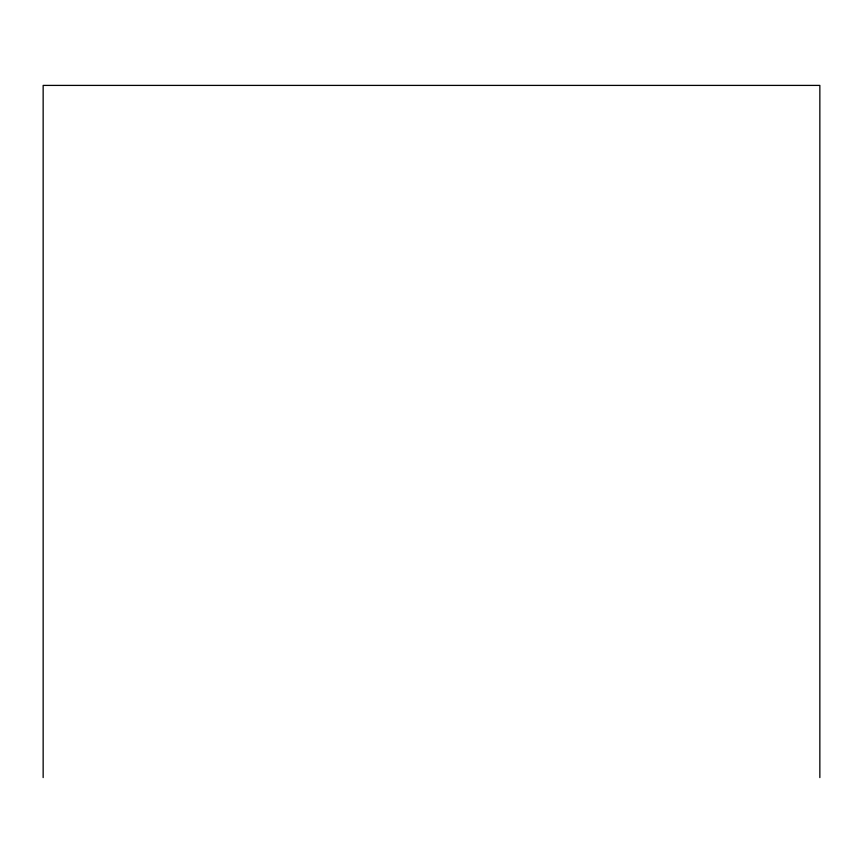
<?xml version="1.0" encoding="UTF-8"?>
<svg xmlns="http://www.w3.org/2000/svg" width="863" height="863" viewBox="0 0 863 863"><rect width="100%" height="100%" fill="white"/><g stroke="black" fill="none" stroke-linecap="round" stroke-linejoin="round"><path stroke-width="1.29" d="M819.85 777.595L819.85 85.405L43.15 85.405L43.15 777.595"/></g></svg>
